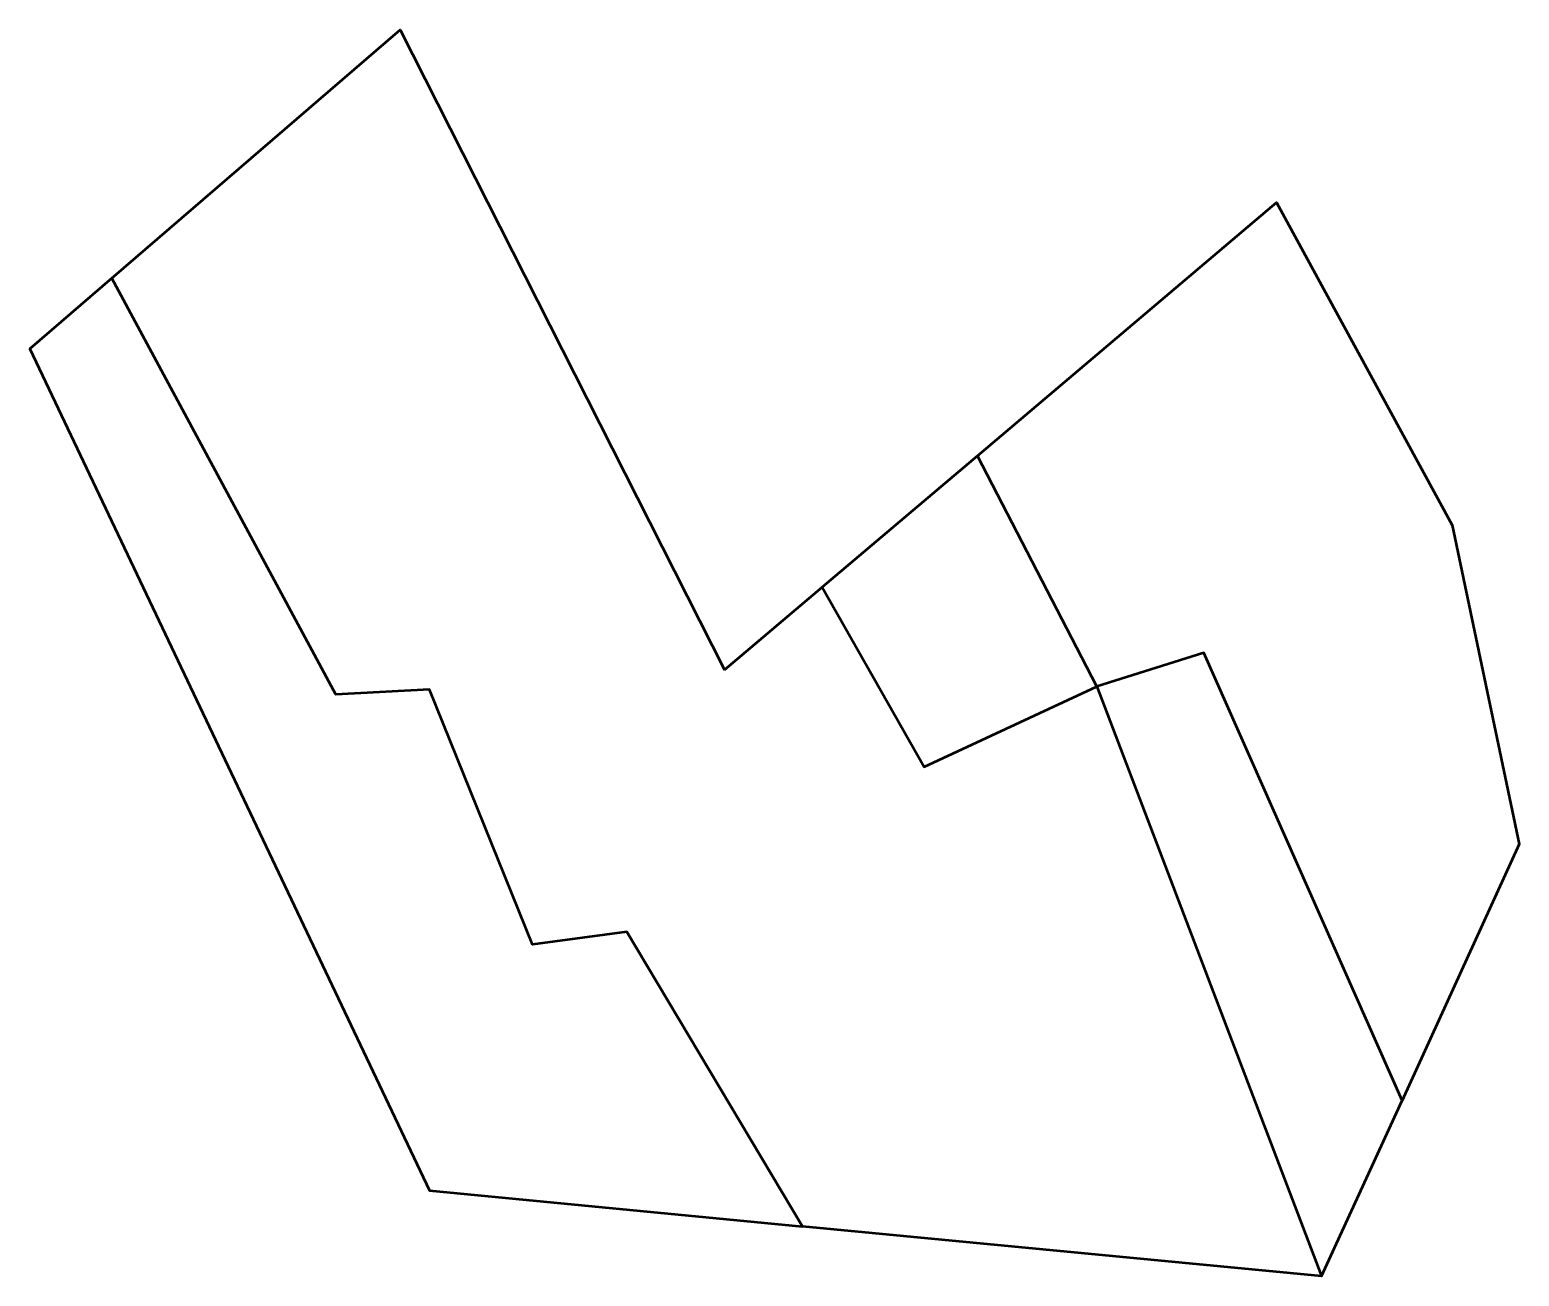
# Model space of a CAD drawing. Header units: metres. Extents: x 807973.8 to 808071.7, y 9157418.4 to 9157500.4.
import ezdxf

# ---------------------------------------------------------------- set-up
doc = ezdxf.new("R2010")
doc.units = ezdxf.units.M
doc.header["$MEASUREMENT"] = 0
doc.layers.add('2780-21032', color=1, linetype='Continuous')

msp = doc.modelspace()

# ---------------------------------------------------------------- linework, layer by layer
at = {"layer": '2780-21032', "color": 3, "lineweight": 53, "true_color": 0x00ff00}
msp.add_lwpolyline([(808019.474, 9157458.284), (808025.887, 9157463.717), (808032.593, 9157451.916), (808043.935, 9157457.194), (808058.708, 9157418.436), (808024.603, 9157421.711), (808013.04, 9157441.078), (808006.859, 9157440.246), (808000.084, 9157457.006), (807993.932, 9157456.677), (807979.214, 9157484.035), (807998.153, 9157500.36)], close=True, dxfattribs=at)
at = {"layer": '2780-21032', "color": 40, "lineweight": 53, "true_color": 0xffbb00}
for points in [[(808067.275, 9157467.801), (808071.689, 9157446.824), (808063.992, 9157429.992), (808050.964, 9157459.4), (808043.935, 9157457.194), (808036.088, 9157472.359), (808055.741, 9157489.01)], [(808058.708, 9157418.436), (808063.992, 9157429.992), (808050.964, 9157459.4), (808043.935, 9157457.194)]]:
    msp.add_lwpolyline(points, close=True, dxfattribs=at)
at = {"layer": '2780-21032', "color": 254, "lineweight": 53, "true_color": 0xcccccc}
for points in [[(808024.603, 9157421.711), (808013.04, 9157441.078), (808006.859, 9157440.246), (808000.084, 9157457.006), (807993.932, 9157456.677), (807979.214, 9157484.035), (807973.817, 9157479.383), (808000.084, 9157424.066)], [(808032.593, 9157451.916), (808043.935, 9157457.194), (808036.088, 9157472.359), (808025.887, 9157463.717)]]:
    msp.add_lwpolyline(points, close=True, dxfattribs=at)

doc.saveas('drawing.dxf')
